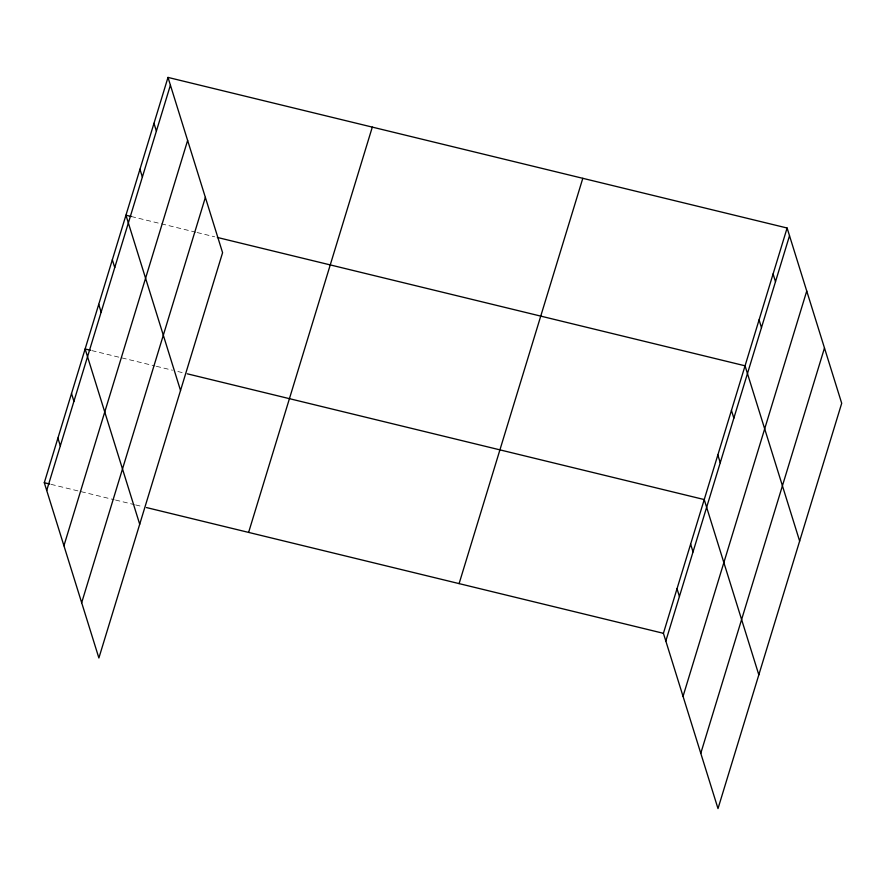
<?xml version="1.0" encoding="UTF-8"?>
<svg xmlns="http://www.w3.org/2000/svg" width="886" height="886" viewBox="0 0 886 886"><rect width="100%" height="100%" fill="white"/><g stroke="black" fill="none" stroke-linecap="round" stroke-linejoin="round"><path stroke-width="0.66" stroke-dasharray="4.43 3.32" d="M131.316 216.516L195.839 232.21M197.179 232.542L214.656 236.795M91.845 350.601L155.017 365.962M156.357 366.295L172.493 370.215M177.864 371.522L183.236 372.829M51.023 484.343L114.194 499.715M115.534 500.036L134.351 504.621M135.702 504.942L142.424 506.582"/><path stroke-width="1.33" d="M167.997 77.414L222.585 252.687L98.889 657.988L44.3 482.715L167.997 77.414L787.111 228.012L841.7 403.285L718.003 808.586L663.415 633.313L787.111 228.012M46.714 490.456L170.411 85.156M63.936 545.743L187.633 140.442M81.678 602.702L205.375 197.401M248.612 532.408L372.308 127.108M459.103 583.608L582.8 178.307M665.818 641.054L789.515 235.754M683.04 696.341L806.736 291.04M700.782 753.299L824.478 347.999M131.316 216.516L125.945 215.209L180.534 390.493M217.336 237.448L745.048 365.807L799.648 541.091M90.494 350.269L85.122 348.962L139.711 524.235M187.278 373.814L704.226 499.56L758.826 674.844M44.3 482.715L49.671 484.022M146.456 507.556L663.415 633.313M773.09 273.94L775.494 281.682M759.069 319.879L761.484 327.621M731.448 410.395L733.852 418.137M717.837 454.983L720.252 462.725M690.626 544.148L693.04 551.889M677.015 588.725L679.429 596.466M153.976 123.342L156.39 131.084M139.955 169.281L142.369 177.023M112.334 259.797L114.748 267.539M98.723 304.374L101.137 312.116M71.511 393.539L73.926 401.292M57.911 438.127L60.314 445.868"/></g></svg>
